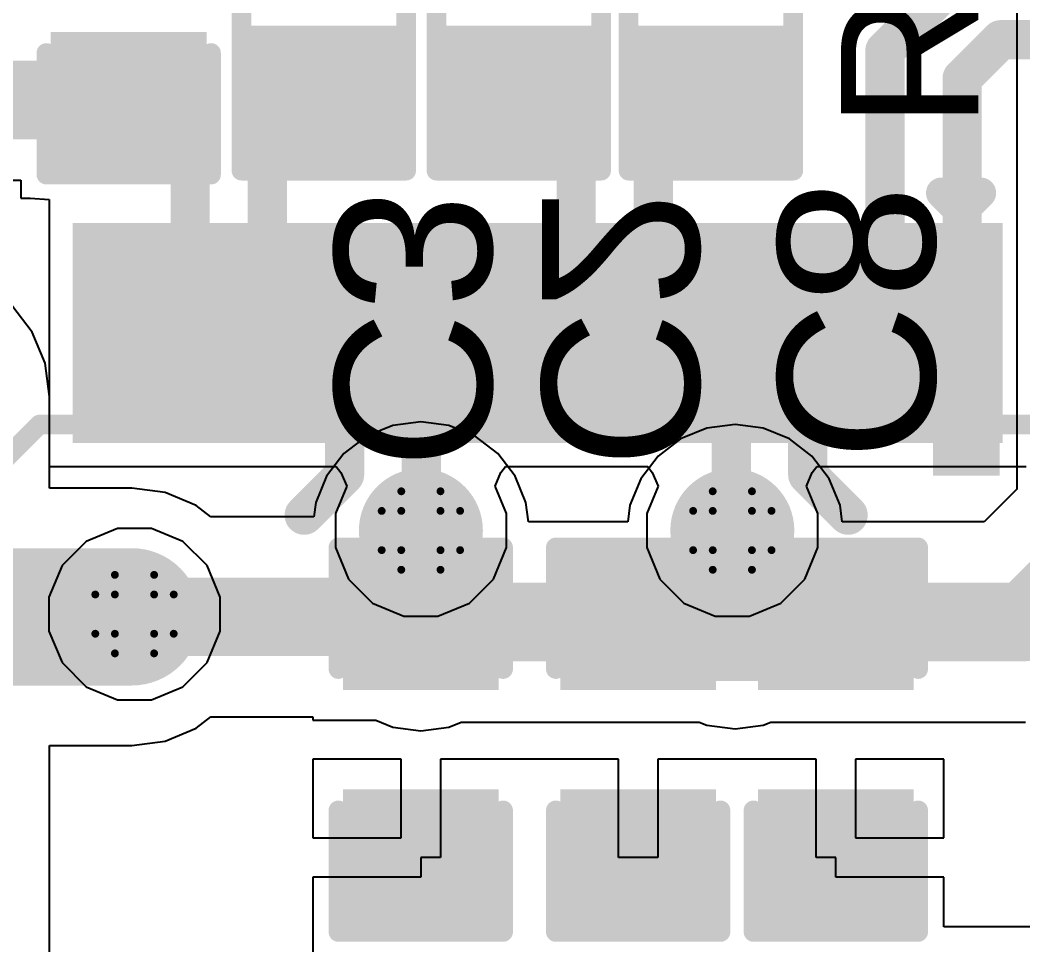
# Model space of a CAD drawing. Header units: inches. Extents: x 0 to 12.8, y -0.1 to 3.5.
# Drawn here: x 0.7308 to 0.9866, y 0.5927 to 0.8284 of the extents above; entities that cross this region are included whole.
import ezdxf

# ---------------------------------------------------------------- set-up
doc = ezdxf.new("R2010")
doc.units = ezdxf.units.IN
doc.header["$MEASUREMENT"] = 0
for name, color, linetype in [('Bottom Layer', 5, 'Continuous'), ('Bottom Overlay', 54, 'Continuous'), ('Bottom Paste', 16, 'Continuous'), ('Bottom Solder', 6, 'Continuous'), ('Drill Drawing', 1, 'Continuous'), ('Top Layer', 1, 'Continuous'), ('Top Overlay', 2, 'Continuous'), ('Top Paste', 8, 'Continuous'), ('Top Solder', 216, 'Continuous'), ('Via Holes', 16, 'Continuous')]:
    doc.layers.add(name, color=color, linetype=linetype)
doc.styles.add('Arial', font='', dxfattribs={"height": 0.2})
doc.styles.get('Arial').set_extended_font_data('Arial')

# ---------------------------------------------------------------- blocks, each defined once
blk = doc.blocks.new('48_LQFP__7_7___5')
at = {"layer": 'Top Layer'}
for points in [[(-0.14330705, 0.1145669), (-0.14330705, 0.1019685), (-0.19133855, 0.1019685), (-0.19133855, 0.1145669)], [(-0.14330705, 0.0948819), (-0.14330705, 0.0822835), (-0.19133855, 0.0822835), (-0.19133855, 0.0948819)], [(-0.14330705, 0.0751968), (-0.14330705, 0.0625984), (-0.19133855, 0.0625984), (-0.19133855, 0.0751968)], [(-0.14330705, 0.0555118), (-0.14330705, 0.0429134), (-0.19133855, 0.0429134), (-0.19133855, 0.0555118)], [(-0.14330705, 0.0358267), (-0.14330705, 0.0232283), (-0.19133855, 0.0232283), (-0.19133855, 0.0358267)], [(-0.14330705, 0.0161417), (-0.14330705, 0.0035433), (-0.19133855, 0.0035433), (-0.19133855, 0.0161417)], [(-0.14330705, -0.0035433), (-0.14330705, -0.0161417), (-0.19133855, -0.0161417), (-0.19133855, -0.0035433)], [(-0.14330705, -0.0232284), (-0.14330705, -0.0358268), (-0.19133855, -0.0358268), (-0.19133855, -0.0232284)], [(-0.14330705, -0.0429134), (-0.14330705, -0.0555118), (-0.19133855, -0.0555118), (-0.19133855, -0.0429134)], [(-0.14330705, -0.0625985), (-0.14330705, -0.0751969), (-0.19133855, -0.0751969), (-0.19133855, -0.0625985)], [(-0.14330705, -0.0822835), (-0.14330705, -0.0948819), (-0.19133855, -0.0948819), (-0.19133855, -0.0822835)], [(-0.14330705, -0.1019685), (-0.14330705, -0.1145669), (-0.19133855, -0.1145669), (-0.19133855, -0.1019685)]]:
    blk.add_hatch(color=1, dxfattribs=at).paths.add_polyline_path(points)
at = {"layer": 'Top Overlay'}
blk.add_hatch(color=2, dxfattribs=at).paths.add_polyline_path([(-0.1400002, 0.100818), (-0.1310002, 0.100818), (-0.1310002, 0.117818), (-0.1400002, 0.117818)])
at = {"layer": 'Top Paste'}
for points in [[(-0.14330705, 0.1145669), (-0.14330705, 0.1019685), (-0.19133855, 0.1019685), (-0.19133855, 0.1145669)], [(-0.14330705, 0.0948819), (-0.14330705, 0.0822835), (-0.19133855, 0.0822835), (-0.19133855, 0.0948819)], [(-0.14330705, 0.0751968), (-0.14330705, 0.0625984), (-0.19133855, 0.0625984), (-0.19133855, 0.0751968)], [(-0.14330705, 0.0555118), (-0.14330705, 0.0429134), (-0.19133855, 0.0429134), (-0.19133855, 0.0555118)], [(-0.14330705, 0.0358267), (-0.14330705, 0.0232283), (-0.19133855, 0.0232283), (-0.19133855, 0.0358267)], [(-0.14330705, 0.0161417), (-0.14330705, 0.0035433), (-0.19133855, 0.0035433), (-0.19133855, 0.0161417)], [(-0.14330705, -0.0035433), (-0.14330705, -0.0161417), (-0.19133855, -0.0161417), (-0.19133855, -0.0035433)], [(-0.14330705, -0.0232284), (-0.14330705, -0.0358268), (-0.19133855, -0.0358268), (-0.19133855, -0.0232284)], [(-0.14330705, -0.0429134), (-0.14330705, -0.0555118), (-0.19133855, -0.0555118), (-0.19133855, -0.0429134)], [(-0.14330705, -0.0625985), (-0.14330705, -0.0751969), (-0.19133855, -0.0751969), (-0.19133855, -0.0625985)], [(-0.14330705, -0.0822835), (-0.14330705, -0.0948819), (-0.19133855, -0.0948819), (-0.19133855, -0.0822835)], [(-0.14330705, -0.1019685), (-0.14330705, -0.1145669), (-0.19133855, -0.1145669), (-0.19133855, -0.1019685)]]:
    blk.add_hatch(color=8, dxfattribs=at).paths.add_polyline_path(points)
at = {"layer": 'Top Solder'}
for points in [[(-0.13930705, 0.1185669), (-0.13930705, 0.0979685), (-0.19533855, 0.0979685), (-0.19533855, 0.1185669)], [(-0.13930705, 0.0988819), (-0.13930705, 0.0782835), (-0.19533855, 0.0782835), (-0.19533855, 0.0988819)], [(-0.13930705, 0.0791968), (-0.13930705, 0.0585984), (-0.19533855, 0.0585984), (-0.19533855, 0.0791968)], [(-0.13930705, 0.0595118), (-0.13930705, 0.0389134), (-0.19533855, 0.0389134), (-0.19533855, 0.0595118)], [(-0.13930705, 0.0398267), (-0.13930705, 0.0192283), (-0.19533855, 0.0192283), (-0.19533855, 0.0398267)], [(-0.13930705, 0.0201417), (-0.13930705, -0.0004567), (-0.19533855, -0.0004567), (-0.19533855, 0.0201417)], [(-0.13930705, 0.0004567), (-0.13930705, -0.0201417), (-0.19533855, -0.0201417), (-0.19533855, 0.0004567)], [(-0.13930705, -0.0192284), (-0.13930705, -0.0398268), (-0.19533855, -0.0398268), (-0.19533855, -0.0192284)], [(-0.13930705, -0.0389134), (-0.13930705, -0.0595118), (-0.19533855, -0.0595118), (-0.19533855, -0.0389134)], [(-0.13930705, -0.0585985), (-0.13930705, -0.0791969), (-0.19533855, -0.0791969), (-0.19533855, -0.0585985)], [(-0.13930705, -0.0782835), (-0.13930705, -0.0988819), (-0.19533855, -0.0988819), (-0.19533855, -0.0782835)], [(-0.13930705, -0.0979685), (-0.13930705, -0.1185669), (-0.19533855, -0.1185669), (-0.19533855, -0.0979685)]]:
    blk.add_hatch(color=216, dxfattribs=at).paths.add_polyline_path(points)
at = {"layer": 'Top Overlay'}
for points, const_width in [([(-0.144, 0.119), (-0.144, 0.127)], 0.005), ([(-0.198, 0.108), (-0.203, 0.113)], 0.007874), ([(-0.203, 0.103), (-0.203, 0.113)], 0.007874), ([(-0.203, 0.103), (-0.198, 0.108)], 0.007874), ([(-0.144, -0.1269999), (-0.144, -0.1189999)], 0.005), ([(-0.13, -0.1409999), (-0.144, -0.1269999)], 0.005)]:
    blk.add_lwpolyline(points, dxfattribs=dict(at, const_width=const_width))
for points, const_width in [([(-0.14525, 0.119, 1), (-0.14275, 0.119, 1)], 0.0025), ([(-0.2049685, 0.113, 1), (-0.2010315, 0.113, 1)], 0.003937), ([(-0.2049685, 0.113, 1), (-0.2010315, 0.113, 1)], 0.003937), ([(-0.1999685, 0.108, 1), (-0.1960315, 0.108, 1)], 0.003937), ([(-0.1999685, 0.108, 1), (-0.1960315, 0.108, 1)], 0.003937), ([(-0.2049685, 0.103, 1), (-0.2010315, 0.103, 1)], 0.003937), ([(-0.2049685, 0.103, 1), (-0.2010315, 0.103, 1)], 0.003937), ([(-0.14525, -0.1189999, 1), (-0.14275, -0.1189999, 1)], 0.0025), ([(-0.14525, -0.1269999, 1), (-0.14275, -0.1269999, 1)], 0.0025), ([(-0.14525, -0.1269999, 1), (-0.14275, -0.1269999, 1)], 0.0025)]:
    blk.add_lwpolyline(points, format="xyb", close=True, dxfattribs=dict(at, const_width=const_width))
blk = doc.blocks.new('R___0603_7')
at = {"layer": 'Top Layer'}
for points in [[(-0.015, 0.0175), (-0.015, -0.0175), (-0.045, -0.0175), (-0.045, 0.0175)], [(0.045, 0.0175), (0.045, -0.0175), (0.015, -0.0175), (0.015, 0.0175)]]:
    blk.add_hatch(color=1, dxfattribs=at).paths.add_polyline_path(points)
at = {"layer": 'Top Paste'}
for points in [[(-0.015, 0.0175), (-0.015, -0.0175), (-0.045, -0.0175), (-0.045, 0.0175)], [(0.045, 0.0175), (0.045, -0.0175), (0.015, -0.0175), (0.015, 0.0175)]]:
    blk.add_hatch(color=8, dxfattribs=at).paths.add_polyline_path(points)
at = {"layer": 'Top Solder'}
for points in [[(-0.011, 0.0215), (-0.011, -0.0215), (-0.049, -0.0215), (-0.049, 0.0215)], [(0.049, 0.0215), (0.049, -0.0215), (0.011, -0.0215), (0.011, 0.0215)]]:
    blk.add_hatch(color=216, dxfattribs=at).paths.add_polyline_path(points)
at = {"layer": 'Top Overlay', "const_width": 0.005}
for points in [[(0.048, 0.021), (-0.048, 0.021)], [(-0.048, -0.021), (-0.048, 0.021)], [(0.048, -0.021), (0.048, 0.021)], [(0.048, -0.021), (-0.048, -0.021)]]:
    blk.add_lwpolyline(points, dxfattribs=at)
at = {"layer": 'Top Overlay', "const_width": 0.0025}
for points in [[(-0.04925, 0.021, 1), (-0.04675, 0.021, 1)], [(-0.04925, 0.021, 1), (-0.04675, 0.021, 1)], [(0.04675, 0.021, 1), (0.04925, 0.021, 1)], [(0.04675, 0.021, 1), (0.04925, 0.021, 1)], [(-0.04925, -0.021, 1), (-0.04675, -0.021, 1)], [(-0.04925, -0.021, 1), (-0.04675, -0.021, 1)], [(0.04675, -0.021, 1), (0.04925, -0.021, 1)], [(0.04675, -0.021, 1), (0.04925, -0.021, 1)]]:
    blk.add_lwpolyline(points, format="xyb", close=True, dxfattribs=at)
blk = doc.blocks.new('R___0603_22')
at = {"layer": 'Top Layer'}
for points in [[(-0.015, 0.0175), (-0.015, -0.0175), (-0.045, -0.0175), (-0.045, 0.0175)], [(0.045, 0.0175), (0.045, -0.0175), (0.015, -0.0175), (0.015, 0.0175)]]:
    blk.add_hatch(color=1, dxfattribs=at).paths.add_polyline_path(points)
at = {"layer": 'Top Paste'}
for points in [[(-0.015, 0.0175), (-0.015, -0.0175), (-0.045, -0.0175), (-0.045, 0.0175)], [(0.045, 0.0175), (0.045, -0.0175), (0.015, -0.0175), (0.015, 0.0175)]]:
    blk.add_hatch(color=8, dxfattribs=at).paths.add_polyline_path(points)
at = {"layer": 'Top Solder'}
for points in [[(-0.011, 0.0215), (-0.011, -0.0215), (-0.049, -0.0215), (-0.049, 0.0215)], [(0.049, 0.0215), (0.049, -0.0215), (0.011, -0.0215), (0.011, 0.0215)]]:
    blk.add_hatch(color=216, dxfattribs=at).paths.add_polyline_path(points)
at = {"layer": 'Top Overlay', "const_width": 0.005}
for points in [[(0.048, 0.021), (-0.048, 0.021)], [(-0.048, -0.021), (-0.048, 0.021)], [(0.048, -0.021), (0.048, 0.021)], [(0.048, -0.021), (-0.048, -0.021)]]:
    blk.add_lwpolyline(points, dxfattribs=at)
at = {"layer": 'Top Overlay', "const_width": 0.0025}
for points in [[(-0.04925, 0.021, 1), (-0.04675, 0.021, 1)], [(-0.04925, 0.021, 1), (-0.04675, 0.021, 1)], [(0.04675, 0.021, 1), (0.04925, 0.021, 1)], [(0.04675, 0.021, 1), (0.04925, 0.021, 1)], [(-0.04925, -0.021, 1), (-0.04675, -0.021, 1)], [(-0.04925, -0.021, 1), (-0.04675, -0.021, 1)], [(0.04675, -0.021, 1), (0.04925, -0.021, 1)], [(0.04675, -0.021, 1), (0.04925, -0.021, 1)]]:
    blk.add_lwpolyline(points, format="xyb", close=True, dxfattribs=at)
blk = doc.blocks.new('R___0603_24')
at = {"layer": 'Top Layer'}
for points in [[(-0.015, 0.0175), (-0.015, -0.0175), (-0.045, -0.0175), (-0.045, 0.0175)], [(0.045, 0.0175), (0.045, -0.0175), (0.015, -0.0175), (0.015, 0.0175)]]:
    blk.add_hatch(color=1, dxfattribs=at).paths.add_polyline_path(points)
at = {"layer": 'Top Paste'}
for points in [[(-0.015, 0.0175), (-0.015, -0.0175), (-0.045, -0.0175), (-0.045, 0.0175)], [(0.045, 0.0175), (0.045, -0.0175), (0.015, -0.0175), (0.015, 0.0175)]]:
    blk.add_hatch(color=8, dxfattribs=at).paths.add_polyline_path(points)
at = {"layer": 'Top Solder'}
for points in [[(-0.011, 0.0215), (-0.011, -0.0215), (-0.049, -0.0215), (-0.049, 0.0215)], [(0.049, 0.0215), (0.049, -0.0215), (0.011, -0.0215), (0.011, 0.0215)]]:
    blk.add_hatch(color=216, dxfattribs=at).paths.add_polyline_path(points)
at = {"layer": 'Top Overlay', "const_width": 0.005}
for points in [[(-0.048, -0.021), (-0.048, 0.021)], [(0.048, 0.021), (-0.048, 0.021)], [(0.048, -0.021), (0.048, 0.021)], [(0.048, -0.021), (-0.048, -0.021)]]:
    blk.add_lwpolyline(points, dxfattribs=at)
at = {"layer": 'Top Overlay', "const_width": 0.0025}
for points in [[(-0.04925, 0.021, 1), (-0.04675, 0.021, 1)], [(-0.04925, 0.021, 1), (-0.04675, 0.021, 1)], [(0.04675, 0.021, 1), (0.04925, 0.021, 1)], [(0.04675, 0.021, 1), (0.04925, 0.021, 1)], [(-0.04925, -0.021, 1), (-0.04675, -0.021, 1)], [(-0.04925, -0.021, 1), (-0.04675, -0.021, 1)], [(0.04675, -0.021, 1), (0.04925, -0.021, 1)], [(0.04675, -0.021, 1), (0.04925, -0.021, 1)]]:
    blk.add_lwpolyline(points, format="xyb", close=True, dxfattribs=at)
blk = doc.blocks.new('C___0603_B_52')
at = {"layer": 'Bottom Layer'}
for points in [[(-0.045, -0.0175), (-0.045, 0.0175), (-0.015, 0.0175), (-0.015, -0.0175)], [(0.015, -0.0175), (0.015, 0.0175), (0.045, 0.0175), (0.045, -0.0175)]]:
    blk.add_hatch(color=5, dxfattribs=at).paths.add_polyline_path(points)
at = {"layer": 'Bottom Paste'}
for points in [[(-0.045, -0.0175), (-0.045, 0.0175), (-0.015, 0.0175), (-0.015, -0.0175)], [(0.015, -0.0175), (0.015, 0.0175), (0.045, 0.0175), (0.045, -0.0175)]]:
    blk.add_hatch(color=16, dxfattribs=at).paths.add_polyline_path(points)
at = {"layer": 'Bottom Solder'}
for points in [[(-0.0473622, -0.0198622), (-0.0473622, 0.0198622), (-0.0126378, 0.0198622), (-0.0126378, -0.0198622)], [(0.0126378, -0.0198622), (0.0126378, 0.0198622), (0.0473622, 0.0198622), (0.0473622, -0.0198622)]]:
    blk.add_hatch(color=6, dxfattribs=at).paths.add_polyline_path(points)
at = {"layer": 'Bottom Overlay', "const_width": 0.005}
for points in [[(-0.049, 0.021), (-0.018, 0.021)], [(-0.049, 0.021), (-0.049, -0.021)], [(0.018, 0.021), (0.049, 0.021)], [(0.049, 0.021), (0.049, -0.021)], [(-0.049, -0.021), (-0.018, -0.021)], [(0.018, -0.021), (0.049, -0.021)]]:
    blk.add_lwpolyline(points, dxfattribs=at)
at = {"layer": 'Bottom Overlay', "const_width": 0.0025}
for points in [[(-0.05025, 0.021, 1), (-0.04775, 0.021, 1)], [(-0.05025, 0.021, 1), (-0.04775, 0.021, 1)], [(-0.01925, 0.021, 1), (-0.01675, 0.021, 1)], [(0.01675, 0.021, 1), (0.01925, 0.021, 1)], [(0.04775, 0.021, 1), (0.05025, 0.021, 1)], [(0.04775, 0.021, 1), (0.05025, 0.021, 1)], [(-0.05025, -0.021, 1), (-0.04775, -0.021, 1)], [(-0.05025, -0.021, 1), (-0.04775, -0.021, 1)], [(-0.01925, -0.021, 1), (-0.01675, -0.021, 1)], [(0.01675, -0.021, 1), (0.01925, -0.021, 1)], [(0.04775, -0.021, 1), (0.05025, -0.021, 1)], [(0.04775, -0.021, 1), (0.05025, -0.021, 1)]]:
    blk.add_lwpolyline(points, format="xyb", close=True, dxfattribs=at)
blk = doc.blocks.new('C___0603_56')
at = {"layer": 'Top Layer'}
for points in [[(-0.015, 0.0175), (-0.015, -0.0175), (-0.045, -0.0175), (-0.045, 0.0175)], [(0.045, 0.0175), (0.045, -0.0175), (0.015, -0.0175), (0.015, 0.0175)]]:
    blk.add_hatch(color=1, dxfattribs=at).paths.add_polyline_path(points)
at = {"layer": 'Top Paste'}
for points in [[(-0.015, 0.0175), (-0.015, -0.0175), (-0.045, -0.0175), (-0.045, 0.0175)], [(0.045, 0.0175), (0.045, -0.0175), (0.015, -0.0175), (0.015, 0.0175)]]:
    blk.add_hatch(color=8, dxfattribs=at).paths.add_polyline_path(points)
at = {"layer": 'Top Solder'}
for points in [[(-0.0126378, 0.0198622), (-0.0126378, -0.0198622), (-0.0473622, -0.0198622), (-0.0473622, 0.0198622)], [(0.0473622, 0.0198622), (0.0473622, -0.0198622), (0.0126378, -0.0198622), (0.0126378, 0.0198622)]]:
    blk.add_hatch(color=216, dxfattribs=at).paths.add_polyline_path(points)
at = {"layer": 'Top Overlay', "const_width": 0.005}
for points in [[(-0.049, -0.021), (-0.049, 0.021)], [(-0.018, 0.021), (-0.049, 0.021)], [(0.049, 0.021), (0.018, 0.021)], [(0.049, -0.021), (0.049, 0.021)], [(-0.018, -0.021), (-0.049, -0.021)], [(0.049, -0.021), (0.018, -0.021)]]:
    blk.add_lwpolyline(points, dxfattribs=at)
at = {"layer": 'Top Overlay', "const_width": 0.0025}
for points in [[(-0.05025, 0.021, 1), (-0.04775, 0.021, 1)], [(-0.05025, 0.021, 1), (-0.04775, 0.021, 1)], [(-0.01925, 0.021, 1), (-0.01675, 0.021, 1)], [(0.01675, 0.021, 1), (0.01925, 0.021, 1)], [(0.04775, 0.021, 1), (0.05025, 0.021, 1)], [(0.04775, 0.021, 1), (0.05025, 0.021, 1)], [(-0.05025, -0.021, 1), (-0.04775, -0.021, 1)], [(-0.05025, -0.021, 1), (-0.04775, -0.021, 1)], [(-0.01925, -0.021, 1), (-0.01675, -0.021, 1)], [(0.01675, -0.021, 1), (0.01925, -0.021, 1)], [(0.04775, -0.021, 1), (0.05025, -0.021, 1)], [(0.04775, -0.021, 1), (0.05025, -0.021, 1)]]:
    blk.add_lwpolyline(points, format="xyb", close=True, dxfattribs=at)
blk = doc.blocks.new('C___0603_B_57')
at = {"layer": 'Bottom Layer'}
for points in [[(-0.045, -0.0175), (-0.045, 0.0175), (-0.015, 0.0175), (-0.015, -0.0175)], [(0.015, -0.0175), (0.015, 0.0175), (0.045, 0.0175), (0.045, -0.0175)]]:
    blk.add_hatch(color=5, dxfattribs=at).paths.add_polyline_path(points)
at = {"layer": 'Bottom Paste'}
for points in [[(-0.045, -0.0175), (-0.045, 0.0175), (-0.015, 0.0175), (-0.015, -0.0175)], [(0.015, -0.0175), (0.015, 0.0175), (0.045, 0.0175), (0.045, -0.0175)]]:
    blk.add_hatch(color=16, dxfattribs=at).paths.add_polyline_path(points)
at = {"layer": 'Bottom Solder'}
for points in [[(-0.0473622, -0.0198622), (-0.0473622, 0.0198622), (-0.0126378, 0.0198622), (-0.0126378, -0.0198622)], [(0.0126378, -0.0198622), (0.0126378, 0.0198622), (0.0473622, 0.0198622), (0.0473622, -0.0198622)]]:
    blk.add_hatch(color=6, dxfattribs=at).paths.add_polyline_path(points)
at = {"layer": 'Bottom Overlay', "const_width": 0.005}
for points in [[(-0.049, 0.021), (-0.018, 0.021)], [(-0.049, 0.021), (-0.049, -0.021)], [(0.018, 0.021), (0.049, 0.021)], [(0.049, 0.021), (0.049, -0.021)], [(-0.049, -0.021), (-0.018, -0.021)], [(0.018, -0.021), (0.049, -0.021)]]:
    blk.add_lwpolyline(points, dxfattribs=at)
at = {"layer": 'Bottom Overlay', "const_width": 0.0025}
for points in [[(-0.05025, 0.021, 1), (-0.04775, 0.021, 1)], [(-0.05025, 0.021, 1), (-0.04775, 0.021, 1)], [(-0.01925, 0.021, 1), (-0.01675, 0.021, 1)], [(0.01675, 0.021, 1), (0.01925, 0.021, 1)], [(0.04775, 0.021, 1), (0.05025, 0.021, 1)], [(0.04775, 0.021, 1), (0.05025, 0.021, 1)], [(-0.05025, -0.021, 1), (-0.04775, -0.021, 1)], [(-0.05025, -0.021, 1), (-0.04775, -0.021, 1)], [(-0.01925, -0.021, 1), (-0.01675, -0.021, 1)], [(0.01675, -0.021, 1), (0.01925, -0.021, 1)], [(0.04775, -0.021, 1), (0.05025, -0.021, 1)], [(0.04775, -0.021, 1), (0.05025, -0.021, 1)]]:
    blk.add_lwpolyline(points, format="xyb", close=True, dxfattribs=at)
blk = doc.blocks.new('C___0603_B_58')
at = {"layer": 'Bottom Layer'}
for points in [[(-0.045, -0.0175), (-0.045, 0.0175), (-0.015, 0.0175), (-0.015, -0.0175)], [(0.015, -0.0175), (0.015, 0.0175), (0.045, 0.0175), (0.045, -0.0175)]]:
    blk.add_hatch(color=5, dxfattribs=at).paths.add_polyline_path(points)
at = {"layer": 'Bottom Paste'}
for points in [[(-0.045, -0.0175), (-0.045, 0.0175), (-0.015, 0.0175), (-0.015, -0.0175)], [(0.015, -0.0175), (0.015, 0.0175), (0.045, 0.0175), (0.045, -0.0175)]]:
    blk.add_hatch(color=16, dxfattribs=at).paths.add_polyline_path(points)
at = {"layer": 'Bottom Solder'}
for points in [[(-0.0473622, -0.0198622), (-0.0473622, 0.0198622), (-0.0126378, 0.0198622), (-0.0126378, -0.0198622)], [(0.0126378, -0.0198622), (0.0126378, 0.0198622), (0.0473622, 0.0198622), (0.0473622, -0.0198622)]]:
    blk.add_hatch(color=6, dxfattribs=at).paths.add_polyline_path(points)
at = {"layer": 'Bottom Overlay', "const_width": 0.005}
for points in [[(-0.049, 0.021), (-0.018, 0.021)], [(-0.049, 0.021), (-0.049, -0.021)], [(0.018, 0.021), (0.049, 0.021)], [(0.049, 0.021), (0.049, -0.021)], [(-0.049, -0.021), (-0.018, -0.021)], [(0.018, -0.021), (0.049, -0.021)]]:
    blk.add_lwpolyline(points, dxfattribs=at)
at = {"layer": 'Bottom Overlay', "const_width": 0.0025}
for points in [[(-0.05025, 0.021, 1), (-0.04775, 0.021, 1)], [(-0.05025, 0.021, 1), (-0.04775, 0.021, 1)], [(-0.01925, 0.021, 1), (-0.01675, 0.021, 1)], [(0.01675, 0.021, 1), (0.01925, 0.021, 1)], [(0.04775, 0.021, 1), (0.05025, 0.021, 1)], [(0.04775, 0.021, 1), (0.05025, 0.021, 1)], [(-0.05025, -0.021, 1), (-0.04775, -0.021, 1)], [(-0.05025, -0.021, 1), (-0.04775, -0.021, 1)], [(-0.01925, -0.021, 1), (-0.01675, -0.021, 1)], [(0.01675, -0.021, 1), (0.01925, -0.021, 1)], [(0.04775, -0.021, 1), (0.05025, -0.021, 1)], [(0.04775, -0.021, 1), (0.05025, -0.021, 1)]]:
    blk.add_lwpolyline(points, format="xyb", close=True, dxfattribs=at)

msp = doc.modelspace()

# ---------------------------------------------------------------- hatches: boundary and pattern name
at = {"layer": 'Bottom Layer'}
h = msp.add_hatch(color=5, dxfattribs=at)
edge = h.paths.add_edge_path()
edge.add_arc((0.8330335, 0.6983035), 0.011811, 0, 360)
h = msp.add_hatch(color=5, dxfattribs=at)
edge = h.paths.add_edge_path()
edge.add_arc((0.9124543, 0.6983035), 0.011811, 0, 360)
h = msp.add_hatch(color=5, dxfattribs=at)
edge = h.paths.add_edge_path()
edge.add_arc((0.76, 0.677), 0.011811, 0, 360)
msp.add_hatch(color=5, dxfattribs=at).paths.add_polyline_path([(0.8709423, 0.66), (0.9563495, 0.66), (0.9563495, 0.69), (0.8709423, 0.69)])
at = {"layer": 'Bottom Solder'}
h = msp.add_hatch(color=6, dxfattribs=at)
edge = h.paths.add_edge_path()
edge.add_arc((0.8330335, 0.6983035), 0.015811, 0, 360)
h = msp.add_hatch(color=6, dxfattribs=at)
edge = h.paths.add_edge_path()
edge.add_arc((0.9124543, 0.6983035), 0.015811, 0, 360)
h = msp.add_hatch(color=6, dxfattribs=at)
edge = h.paths.add_edge_path()
edge.add_arc((0.76, 0.677), 0.015811, 0, 360)
at = {"layer": 'Top Layer'}
h = msp.add_hatch(color=1, dxfattribs=at)
edge = h.paths.add_edge_path()
edge.add_arc((0.8330335, 0.6983035), 0.011811, 0, 360)
h = msp.add_hatch(color=1, dxfattribs=at)
edge = h.paths.add_edge_path()
edge.add_arc((0.9124543, 0.6983035), 0.011811, 0, 360)
h = msp.add_hatch(color=1, dxfattribs=at)
edge = h.paths.add_edge_path()
edge.add_arc((0.76, 0.677), 0.011811, 0, 360)
at = {"layer": 'Top Solder'}
h = msp.add_hatch(color=216, dxfattribs=at)
edge = h.paths.add_edge_path()
edge.add_arc((0.8330335, 0.6983035), 0.015811, 0, 360)
h = msp.add_hatch(color=216, dxfattribs=at)
edge = h.paths.add_edge_path()
edge.add_arc((0.9124543, 0.6983035), 0.015811, 0, 360)
h = msp.add_hatch(color=216, dxfattribs=at)
edge = h.paths.add_edge_path()
edge.add_arc((0.76, 0.677), 0.015811, 0, 360)
at = {"layer": 'Via Holes'}
h = msp.add_hatch(color=7, dxfattribs=at)
edge = h.paths.add_edge_path()
edge.add_arc((0.8330335, 0.6983035), 0.0059055, 0, 360)
h = msp.add_hatch(color=7, dxfattribs=at)
edge = h.paths.add_edge_path()
edge.add_arc((0.9124543, 0.6983035), 0.0059055, 0, 360)
h = msp.add_hatch(color=7, dxfattribs=at)
edge = h.paths.add_edge_path()
edge.add_arc((0.76, 0.677), 0.0059055, 0, 360)

# ---------------------------------------------------------------- linework, layer by layer
at = {"layer": 'Bottom Layer'}
for p, q in [((0.9850317, 0.8375541), (0.9850317, 0.8097061)), ((0.9850317, 0.8097061), (0.9850317, 0.7088617)), ((0.7339057, 0.7488732), (0.7286963, 0.7556622)), ((0.7371805, 0.7409672), (0.7339057, 0.7488732)), ((0.7382974, 0.732483), (0.7371805, 0.7409672)), ((0.7382974, 0.7090874), (0.7382974, 0.732483)), ((0.8258378, 0.7250789), (0.8191481, 0.7223079)), ((0.8330167, 0.726024), (0.8258378, 0.7250789)), ((0.8401956, 0.7250789), (0.8330167, 0.726024)), ((0.8468853, 0.7223079), (0.8401956, 0.7250789)), ((0.9059684, 0.7244027), (0.8992786, 0.7216317)), ((0.9131473, 0.7253478), (0.9059684, 0.7244027)), ((0.9203262, 0.7244027), (0.9131473, 0.7253478)), ((0.927016, 0.7216317), (0.9203262, 0.7244027)), ((0.8191481, 0.7223079), (0.8134035, 0.7178999)), ((0.8526299, 0.7178999), (0.8468853, 0.7223079)), ((0.8992786, 0.7216317), (0.8935341, 0.7172237)), ((0.9327605, 0.7172237), (0.927016, 0.7216317)), ((0.8134035, 0.7178999), (0.8089955, 0.7121553)), ((0.8570379, 0.7121553), (0.8526299, 0.7178999)), ((0.8935341, 0.7172237), (0.8891261, 0.7114792)), ((0.9371685, 0.7114792), (0.9327605, 0.7172237)), ((0.8089955, 0.7121553), (0.8062245, 0.7054656)), ((0.8598089, 0.7054656), (0.8570379, 0.7121553)), ((0.8891261, 0.7114792), (0.8863551, 0.7047894)), ((0.9399395, 0.7047894), (0.9371685, 0.7114792)), ((0.759307, 0.7090874), (0.7382974, 0.7090874)), ((0.7677912, 0.7079704), (0.759307, 0.7090874)), ((0.9850317, 0.7088617), (0.9766598, 0.7004898)), ((0.7756972, 0.7046957), (0.7677912, 0.7079704)), ((0.779475, 0.7017968), (0.7756972, 0.7046957)), ((0.8062245, 0.7054656), (0.8057415, 0.7017968)), ((0.860464, 0.7004898), (0.8598089, 0.7054656)), ((0.8863551, 0.7047894), (0.8857891, 0.7004898)), ((0.9405055, 0.7004898), (0.9399395, 0.7047894)), ((0.8057415, 0.7017968), (0.779475, 0.7017968)), ((0.8857891, 0.7004898), (0.860464, 0.7004898)), ((0.9766598, 0.7004898), (0.9405055, 0.7004898)), ((0.7756972, 0.6479183), (0.779475, 0.6508172)), ((0.779475, 0.6508172), (0.8055, 0.6508172)), ((0.8055, 0.6508172), (0.8055, 0.65)), ((0.8055, 0.65), (0.8215514, 0.65)), ((0.8215514, 0.65), (0.8258378, 0.6482245)), ((0.7677912, 0.6446436), (0.7756972, 0.6479183)), ((0.8258378, 0.6482245), (0.8330167, 0.6472794)), ((0.8330167, 0.6472794), (0.8401956, 0.6482245)), ((0.8401956, 0.6482245), (0.8432995, 0.6495102)), ((0.8432995, 0.6495102), (0.9040279, 0.6495102)), ((0.9040279, 0.6495102), (0.9059684, 0.6487064)), ((0.9059684, 0.6487064), (0.9131473, 0.6477613)), ((0.9131473, 0.6477613), (0.9203262, 0.6487064)), ((0.9203262, 0.6487064), (0.9222667, 0.6495102)), ((0.9222667, 0.6495102), (0.987218, 0.6495102)), ((0.759307, 0.6435266), (0.7677912, 0.6446436)), ((0.7382974, 0.5647779), (0.7382974, 0.6435266)), ((0.7382974, 0.6435266), (0.759307, 0.6435266)), ((0.8279998, 0.64), (0.8055, 0.64)), ((0.8055, 0.64), (0.8055, 0.6199998)), ((0.8279998, 0.6199998), (0.8279998, 0.64)), ((0.8604998, 0.64), (0.8379998, 0.64)), ((0.8379998, 0.64), (0.8379998, 0.6149998)), ((0.8609425, 0.6400002), (0.8604998, 0.6400002)), ((0.8604998, 0.6400002), (0.8604998, 0.64)), ((0.8609425, 0.64), (0.8609425, 0.6400002)), ((0.8834423, 0.64), (0.8609425, 0.64)), ((0.8834423, 0.6149998), (0.8834423, 0.64)), ((0.9338495, 0.64), (0.8934423, 0.64)), ((0.8934423, 0.64), (0.8934423, 0.6149998)), ((0.9338495, 0.6149998), (0.9338495, 0.64)), ((0.9663495, 0.64), (0.9438495, 0.64)), ((0.9438495, 0.64), (0.9438495, 0.6199998)), ((0.9663495, 0.6199998), (0.9663495, 0.64)), ((0.8055, 0.6199998), (0.8279998, 0.6199998)), ((0.9438495, 0.6199998), (0.9663495, 0.6199998)), ((0.8379998, 0.6149998), (0.8329998, 0.6149998)), ((0.8329998, 0.6149998), (0.8329998, 0.6099998)), ((0.8934423, 0.6149998), (0.8834423, 0.6149998)), ((0.9388495, 0.6149998), (0.9338495, 0.6149998)), ((0.9388495, 0.6099998), (0.9388495, 0.6149998)), ((0.8329998, 0.6099998), (0.8055, 0.6099998)), ((0.8055, 0.6099998), (0.8055, 0.59)), ((0.9663495, 0.6099998), (0.9388495, 0.6099998)), ((0.9663495, 0.597302), (0.9663495, 0.6099998)), ((1.131088, 0.597302), (0.9663495, 0.597302))]:
    msp.add_line(p, q, dxfattribs=at)
for points, const_width in [([(0.8330167, 0.6750167), (0.8330167, 0.6982867)], 0.025), ([(0.9131473, 0.6754986), (0.9131473, 0.6976105)], 0.025), ([(0.8330167, 0.6982867), (0.8330335, 0.6983035)], 0.02), ([(0.9124543, 0.6983035), (0.9131473, 0.6976105)], 0.02), ([(0.987218, 0.675), (1.0105215, 0.6983035)], 0.02), ([(0.705517, 0.676307), (0.759307, 0.676307)], 0.035), ([(0.759307, 0.676307), (0.76, 0.677)], 0.02), ([(0.76, 0.677), (0.760693, 0.676307)], 0.02), ([(0.760693, 0.676307), (0.831693, 0.676307)], 0.02), ([(0.831693, 0.676307), (0.833, 0.675)], 0.02), ([(0.9131473, 0.6754986), (0.9136459, 0.675)], 0.02), ([(0.833, 0.675), (0.8330167, 0.6750167)], 0.02), ([(0.833, 0.675), (0.8884423, 0.675)], 0.02), ([(0.8884423, 0.675), (0.9136459, 0.675)], 0.02), ([(0.9136459, 0.675), (0.9388495, 0.675)], 0.02), ([(0.9388495, 0.675), (0.987218, 0.675)], 0.02)]:
    msp.add_lwpolyline(points, dxfattribs=dict(at, const_width=const_width))
for points, const_width in [([(0.8267667, 0.6982867, 1), (0.8392667, 0.6982867, 1)], 0.0125), ([(0.9068973, 0.6976105, 1), (0.9193973, 0.6976105, 1)], 0.0125), ([(0.8280167, 0.6982867, 1), (0.8380167, 0.6982867, 1)], 0.01), ([(0.8280335, 0.6983035, 1), (0.8380335, 0.6983035, 1)], 0.01), ([(0.9074543, 0.6983035, 1), (0.9174543, 0.6983035, 1)], 0.01), ([(0.9081473, 0.6976105, 1), (0.9181473, 0.6976105, 1)], 0.01), ([(0.750557, 0.676307, 1), (0.768057, 0.676307, 1)], 0.0175), ([(0.9068973, 0.6754986, 1), (0.9193973, 0.6754986, 1)], 0.0125), ([(0.754307, 0.676307, 1), (0.764307, 0.676307, 1)], 0.01), ([(0.755, 0.677, 1), (0.765, 0.677, 1)], 0.01), ([(0.755, 0.677, 1), (0.765, 0.677, 1)], 0.01), ([(0.755693, 0.676307, 1), (0.765693, 0.676307, 1)], 0.01), ([(0.755693, 0.676307, 1), (0.765693, 0.676307, 1)], 0.01), ([(0.8267667, 0.6750167, 1), (0.8392667, 0.6750167, 1)], 0.0125), ([(0.826693, 0.676307, 1), (0.836693, 0.676307, 1)], 0.01), ([(0.826693, 0.676307, 1), (0.836693, 0.676307, 1)], 0.01), ([(0.9081473, 0.6754986, 1), (0.9181473, 0.6754986, 1)], 0.01), ([(0.828, 0.675, 1), (0.838, 0.675, 1)], 0.01), ([(0.828, 0.675, 1), (0.838, 0.675, 1)], 0.01), ([(0.828, 0.675, 1), (0.838, 0.675, 1)], 0.01), ([(0.8280167, 0.6750167, 1), (0.8380167, 0.6750167, 1)], 0.01), ([(0.8834423, 0.675, 1), (0.8934423, 0.675, 1)], 0.01), ([(0.8834423, 0.675, 1), (0.8934423, 0.675, 1)], 0.01), ([(0.9086459, 0.675, 1), (0.9186459, 0.675, 1)], 0.01), ([(0.9086459, 0.675, 1), (0.9186459, 0.675, 1)], 0.01), ([(0.9086459, 0.675, 1), (0.9186459, 0.675, 1)], 0.01), ([(0.9338495, 0.675, 1), (0.9438495, 0.675, 1)], 0.01), ([(0.9338495, 0.675, 1), (0.9438495, 0.675, 1)], 0.01), ([(0.982218, 0.675, 1), (0.992218, 0.675, 1)], 0.01), ([(0.982218, 0.675, 1), (0.992218, 0.675, 1)], 0.01)]:
    msp.add_lwpolyline(points, format="xyb", close=True, dxfattribs=dict(at, const_width=const_width))
at = {"layer": 'Drill Drawing', "const_width": 0.002}
for points in [[(0.8280335, 0.7033035), (0.8280335, 0.7083035)], [(0.8280335, 0.7083035), (0.8380335, 0.7083035)], [(0.8380335, 0.7033035), (0.8380335, 0.7083035)], [(0.9074543, 0.7033035), (0.9074543, 0.7083035)], [(0.9074543, 0.7083035), (0.9174543, 0.7083035)], [(0.9174543, 0.7033035), (0.9174543, 0.7083035)], [(0.8230335, 0.6933035), (0.8230335, 0.7033035)], [(0.8230335, 0.7033035), (0.8280335, 0.7033035)], [(0.8380335, 0.7033035), (0.8430335, 0.7033035)], [(0.8430335, 0.6933035), (0.8430335, 0.7033035)], [(0.9024543, 0.6933035), (0.9024543, 0.7033035)], [(0.9024543, 0.7033035), (0.9074543, 0.7033035)], [(0.9174543, 0.7033035), (0.9224543, 0.7033035)], [(0.9224543, 0.6933035), (0.9224543, 0.7033035)], [(0.8230335, 0.6933035), (0.8280335, 0.6933035)], [(0.8280335, 0.6883035), (0.8280335, 0.6933035)], [(0.8380335, 0.6933035), (0.8430335, 0.6933035)], [(0.8380335, 0.6883035), (0.8380335, 0.6933035)], [(0.9024543, 0.6933035), (0.9074543, 0.6933035)], [(0.9074543, 0.6883035), (0.9074543, 0.6933035)], [(0.9174543, 0.6933035), (0.9224543, 0.6933035)], [(0.9174543, 0.6883035), (0.9174543, 0.6933035)], [(0.755, 0.682), (0.755, 0.687)], [(0.755, 0.687), (0.765, 0.687)], [(0.765, 0.682), (0.765, 0.687)], [(0.8280335, 0.6883035), (0.8380335, 0.6883035)], [(0.9074543, 0.6883035), (0.9174543, 0.6883035)], [(0.75, 0.672), (0.75, 0.682)], [(0.75, 0.682), (0.755, 0.682)], [(0.765, 0.682), (0.77, 0.682)], [(0.77, 0.672), (0.77, 0.682)], [(0.75, 0.672), (0.755, 0.672)], [(0.755, 0.667), (0.755, 0.672)], [(0.765, 0.672), (0.77, 0.672)], [(0.765, 0.667), (0.765, 0.672)], [(0.755, 0.667), (0.765, 0.667)]]:
    msp.add_lwpolyline(points, dxfattribs=at)
at = {"layer": 'Drill Drawing', "const_width": 0.001}
for points in [[(0.8275335, 0.7083035, 1), (0.8285335, 0.7083035, 1)], [(0.8275335, 0.7083035, 1), (0.8285335, 0.7083035, 1)], [(0.8375335, 0.7083035, 1), (0.8385335, 0.7083035, 1)], [(0.8375335, 0.7083035, 1), (0.8385335, 0.7083035, 1)], [(0.9069543, 0.7083035, 1), (0.9079543, 0.7083035, 1)], [(0.9069543, 0.7083035, 1), (0.9079543, 0.7083035, 1)], [(0.9169543, 0.7083035, 1), (0.9179543, 0.7083035, 1)], [(0.9169543, 0.7083035, 1), (0.9179543, 0.7083035, 1)], [(0.8225335, 0.7033035, 1), (0.8235335, 0.7033035, 1)], [(0.8225335, 0.7033035, 1), (0.8235335, 0.7033035, 1)], [(0.8275335, 0.7033035, 1), (0.8285335, 0.7033035, 1)], [(0.8275335, 0.7033035, 1), (0.8285335, 0.7033035, 1)], [(0.8375335, 0.7033035, 1), (0.8385335, 0.7033035, 1)], [(0.8375335, 0.7033035, 1), (0.8385335, 0.7033035, 1)], [(0.8425335, 0.7033035, 1), (0.8435335, 0.7033035, 1)], [(0.8425335, 0.7033035, 1), (0.8435335, 0.7033035, 1)], [(0.9019543, 0.7033035, 1), (0.9029543, 0.7033035, 1)], [(0.9019543, 0.7033035, 1), (0.9029543, 0.7033035, 1)], [(0.9069543, 0.7033035, 1), (0.9079543, 0.7033035, 1)], [(0.9069543, 0.7033035, 1), (0.9079543, 0.7033035, 1)], [(0.9169543, 0.7033035, 1), (0.9179543, 0.7033035, 1)], [(0.9169543, 0.7033035, 1), (0.9179543, 0.7033035, 1)], [(0.9219543, 0.7033035, 1), (0.9229543, 0.7033035, 1)], [(0.9219543, 0.7033035, 1), (0.9229543, 0.7033035, 1)], [(0.8225335, 0.6933035, 1), (0.8235335, 0.6933035, 1)], [(0.8225335, 0.6933035, 1), (0.8235335, 0.6933035, 1)], [(0.8275335, 0.6933035, 1), (0.8285335, 0.6933035, 1)], [(0.8275335, 0.6933035, 1), (0.8285335, 0.6933035, 1)], [(0.8375335, 0.6933035, 1), (0.8385335, 0.6933035, 1)], [(0.8375335, 0.6933035, 1), (0.8385335, 0.6933035, 1)], [(0.8425335, 0.6933035, 1), (0.8435335, 0.6933035, 1)], [(0.8425335, 0.6933035, 1), (0.8435335, 0.6933035, 1)], [(0.9019543, 0.6933035, 1), (0.9029543, 0.6933035, 1)], [(0.9019543, 0.6933035, 1), (0.9029543, 0.6933035, 1)], [(0.9069543, 0.6933035, 1), (0.9079543, 0.6933035, 1)], [(0.9069543, 0.6933035, 1), (0.9079543, 0.6933035, 1)], [(0.9169543, 0.6933035, 1), (0.9179543, 0.6933035, 1)], [(0.9169543, 0.6933035, 1), (0.9179543, 0.6933035, 1)], [(0.9219543, 0.6933035, 1), (0.9229543, 0.6933035, 1)], [(0.9219543, 0.6933035, 1), (0.9229543, 0.6933035, 1)], [(0.7545, 0.687, 1), (0.7555, 0.687, 1)], [(0.7545, 0.687, 1), (0.7555, 0.687, 1)], [(0.7645, 0.687, 1), (0.7655, 0.687, 1)], [(0.7645, 0.687, 1), (0.7655, 0.687, 1)], [(0.8275335, 0.6883035, 1), (0.8285335, 0.6883035, 1)], [(0.8275335, 0.6883035, 1), (0.8285335, 0.6883035, 1)], [(0.8375335, 0.6883035, 1), (0.8385335, 0.6883035, 1)], [(0.8375335, 0.6883035, 1), (0.8385335, 0.6883035, 1)], [(0.9069543, 0.6883035, 1), (0.9079543, 0.6883035, 1)], [(0.9069543, 0.6883035, 1), (0.9079543, 0.6883035, 1)], [(0.9169543, 0.6883035, 1), (0.9179543, 0.6883035, 1)], [(0.9169543, 0.6883035, 1), (0.9179543, 0.6883035, 1)], [(0.7495, 0.682, 1), (0.7505, 0.682, 1)], [(0.7495, 0.682, 1), (0.7505, 0.682, 1)], [(0.7545, 0.682, 1), (0.7555, 0.682, 1)], [(0.7545, 0.682, 1), (0.7555, 0.682, 1)], [(0.7645, 0.682, 1), (0.7655, 0.682, 1)], [(0.7645, 0.682, 1), (0.7655, 0.682, 1)], [(0.7695, 0.682, 1), (0.7705, 0.682, 1)], [(0.7695, 0.682, 1), (0.7705, 0.682, 1)], [(0.7495, 0.672, 1), (0.7505, 0.672, 1)], [(0.7495, 0.672, 1), (0.7505, 0.672, 1)], [(0.7545, 0.672, 1), (0.7555, 0.672, 1)], [(0.7545, 0.672, 1), (0.7555, 0.672, 1)], [(0.7645, 0.672, 1), (0.7655, 0.672, 1)], [(0.7645, 0.672, 1), (0.7655, 0.672, 1)], [(0.7695, 0.672, 1), (0.7705, 0.672, 1)], [(0.7695, 0.672, 1), (0.7705, 0.672, 1)], [(0.7545, 0.667, 1), (0.7555, 0.667, 1)], [(0.7545, 0.667, 1), (0.7555, 0.667, 1)], [(0.7645, 0.667, 1), (0.7655, 0.667, 1)], [(0.7645, 0.667, 1), (0.7655, 0.667, 1)]]:
    msp.add_lwpolyline(points, format="xyb", close=True, dxfattribs=at)
at = {"layer": 'Top Layer'}
for p, q in [((0.6437898, 0.7876082), (0.7310197, 0.7876082)), ((0.7310197, 0.7876082), (0.7310197, 0.783)), ((0.7310197, 0.783), (0.7333607, 0.783)), ((0.7333607, 0.783), (0.7382205, 0.7826613)), ((0.7382205, 0.7826613), (0.7382205, 0.71463)), ((0.7382205, 0.71463), (0.8114435, 0.71463)), ((0.8114435, 0.71463), (0.8126322, 0.7131067)), ((0.8534348, 0.7131067), (0.8546235, 0.71463)), ((0.8546235, 0.71463), (0.8908643, 0.71463)), ((0.8908643, 0.71463), (0.892053, 0.7131067)), ((0.9328556, 0.7131067), (0.9340443, 0.71463)), ((0.9340443, 0.71463), (0.9873543, 0.71463)), ((0.8126322, 0.7131067), (0.814117, 0.7096299)), ((0.85195, 0.7096299), (0.8534348, 0.7131067)), ((0.892053, 0.7131067), (0.8935378, 0.7096299)), ((0.9313708, 0.7096299), (0.9328556, 0.7131067)), ((0.814117, 0.7096299), (0.8112225, 0.702642)), ((0.8548445, 0.702642), (0.85195, 0.7096299)), ((0.8935378, 0.7096299), (0.8906433, 0.702642)), ((0.9342653, 0.702642), (0.9313708, 0.7096299)), ((0.8112225, 0.702642), (0.8112225, 0.693965)), ((0.8548445, 0.693965), (0.8548445, 0.702642)), ((0.8906433, 0.702642), (0.8906433, 0.693965)), ((0.9342653, 0.693965), (0.9342653, 0.702642)), ((0.7556615, 0.698811), (0.7476451, 0.6954905)), ((0.7643385, 0.698811), (0.7556615, 0.698811)), ((0.7723549, 0.6954905), (0.7643385, 0.698811)), ((0.7476451, 0.6954905), (0.7415095, 0.6893549)), ((0.7784905, 0.6893549), (0.7723549, 0.6954905)), ((0.8112225, 0.693965), (0.814543, 0.6859486)), ((0.851524, 0.6859486), (0.8548445, 0.693965)), ((0.8906433, 0.693965), (0.8939638, 0.6859486)), ((0.9309448, 0.6859486), (0.9342653, 0.693965)), ((0.7415095, 0.6893549), (0.738189, 0.6813385)), ((0.781811, 0.6813385), (0.7784905, 0.6893549)), ((0.814543, 0.6859486), (0.8206786, 0.679813)), ((0.8453884, 0.679813), (0.851524, 0.6859486)), ((0.8939638, 0.6859486), (0.9000994, 0.679813)), ((0.9248092, 0.679813), (0.9309448, 0.6859486)), ((0.738189, 0.6813385), (0.738189, 0.6726615)), ((0.781811, 0.6726615), (0.781811, 0.6813385)), ((0.8206786, 0.679813), (0.828695, 0.6764925)), ((0.837372, 0.6764925), (0.8453884, 0.679813)), ((0.9000994, 0.679813), (0.9081158, 0.6764925)), ((0.9167928, 0.6764925), (0.9248092, 0.679813)), ((0.828695, 0.6764925), (0.837372, 0.6764925)), ((0.9081158, 0.6764925), (0.9167928, 0.6764925)), ((0.738189, 0.6726615), (0.7415095, 0.6646451)), ((0.7784905, 0.6646451), (0.781811, 0.6726615)), ((0.7415095, 0.6646451), (0.7476451, 0.6585095)), ((0.7723549, 0.6585095), (0.7784905, 0.6646451)), ((0.7476451, 0.6585095), (0.7556615, 0.655189)), ((0.7643385, 0.655189), (0.7723549, 0.6585095)), ((0.7556615, 0.655189), (0.7643385, 0.655189))]:
    msp.add_line(p, q, dxfattribs=at)
for points, const_width in [([(0.9513701, 0.8206337), (0.9791251, 0.8483887)], 0.01), ([(0.9710551, 0.8135174), (0.980913, 0.8233753)], 0.01), ([(0.980913, 0.8233753), (0.9996415, 0.8233753)], 0.01), ([(0.9513701, 0.7486457), (0.9513701, 0.8206337)], 0.01), ([(0.9710551, 0.7486457), (0.9710551, 0.8135174)], 0.01), ([(0.6353432, 0.808), (0.7585197, 0.808)], 0.02), ([(0.7585197, 0.808), (0.7610197, 0.808)], 0.01), ([(0.7610197, 0.808), (0.7742047, 0.794815)], 0.01), ([(0.7938897, 0.7961141), (0.8057756, 0.808)], 0.01), ([(0.8057756, 0.808), (0.8082756, 0.808)], 0.01), ([(0.858, 0.808), (0.8605, 0.808)], 0.01), ([(0.8605, 0.808), (0.8726299, 0.7958701)], 0.01), ([(0.8923149, 0.7958149), (0.9045, 0.808)], 0.01), ([(0.9045, 0.808), (0.907, 0.808)], 0.01), ([(0.7938897, 0.7486457), (0.7938897, 0.7961141)], 0.01), ([(0.8726299, 0.7486457), (0.8726299, 0.7958701)], 0.01), ([(0.8923149, 0.7486457), (0.8923149, 0.7958149)], 0.01), ([(0.7742047, 0.7486457), (0.7742047, 0.794815)], 0.01), ([(0.8135748, 0.7125186), (0.8135748, 0.7486457)], 0.01), ([(0.8331466, 0.7485325), (0.8332598, 0.7486457)], 0.01), ([(0.8331466, 0.7084166), (0.8331466, 0.7485325)], 0.01), ([(0.912, 0.7486457), (0.9122271, 0.7484186)], 0.01), ([(0.9122271, 0.7088237), (0.9122271, 0.7484186)], 0.01), ([(0.931685, 0.7125186), (0.931685, 0.7486457)], 0.01), ([(0.8032754, 0.7022192), (0.8135748, 0.7125186)], 0.01), ([(0.931685, 0.7125186), (0.9419844, 0.7022192)], 0.01)]:
    msp.add_lwpolyline(points, dxfattribs=dict(at, const_width=const_width))
for points, const_width in [([(0.978413, 0.8233753, 1), (0.983413, 0.8233753, 1)], 0.005), ([(0.978413, 0.8233753, 1), (0.983413, 0.8233753, 1)], 0.005), ([(0.9488701, 0.8206337, 1), (0.9538701, 0.8206337, 1)], 0.005), ([(0.9488701, 0.8206337, 1), (0.9538701, 0.8206337, 1)], 0.005), ([(0.9685551, 0.8135174, 1), (0.9735551, 0.8135174, 1)], 0.005), ([(0.9685551, 0.8135174, 1), (0.9735551, 0.8135174, 1)], 0.005), ([(0.7535197, 0.808, 1), (0.7635197, 0.808, 1)], 0.01), ([(0.7560197, 0.808, 1), (0.7610197, 0.808, 1)], 0.005), ([(0.7585197, 0.808, 1), (0.7635197, 0.808, 1)], 0.005), ([(0.7585197, 0.808, 1), (0.7635197, 0.808, 1)], 0.005), ([(0.8032756, 0.808, 1), (0.8082756, 0.808, 1)], 0.005), ([(0.8032756, 0.808, 1), (0.8082756, 0.808, 1)], 0.005), ([(0.8057756, 0.808, 1), (0.8107756, 0.808, 1)], 0.005), ([(0.8555, 0.808, 1), (0.8605, 0.808, 1)], 0.005), ([(0.858, 0.808, 1), (0.863, 0.808, 1)], 0.005), ([(0.858, 0.808, 1), (0.863, 0.808, 1)], 0.005), ([(0.902, 0.808, 1), (0.907, 0.808, 1)], 0.005), ([(0.902, 0.808, 1), (0.907, 0.808, 1)], 0.005), ([(0.9045, 0.808, 1), (0.9095, 0.808, 1)], 0.005), ([(0.7913897, 0.7961141, 1), (0.7963897, 0.7961141, 1)], 0.005), ([(0.7913897, 0.7961141, 1), (0.7963897, 0.7961141, 1)], 0.005), ([(0.8701299, 0.7958701, 1), (0.8751299, 0.7958701, 1)], 0.005), ([(0.8701299, 0.7958701, 1), (0.8751299, 0.7958701, 1)], 0.005), ([(0.8898149, 0.7958149, 1), (0.8948149, 0.7958149, 1)], 0.005), ([(0.8898149, 0.7958149, 1), (0.8948149, 0.7958149, 1)], 0.005), ([(0.7717047, 0.794815, 1), (0.7767047, 0.794815, 1)], 0.005), ([(0.7717047, 0.794815, 1), (0.7767047, 0.794815, 1)], 0.005), ([(0.7717047, 0.7486457, 1), (0.7767047, 0.7486457, 1)], 0.005), ([(0.7913897, 0.7486457, 1), (0.7963897, 0.7486457, 1)], 0.005), ([(0.8110748, 0.7486457, 1), (0.8160748, 0.7486457, 1)], 0.005), ([(0.8306466, 0.7485325, 1), (0.8356466, 0.7485325, 1)], 0.005), ([(0.8306466, 0.7485325, 1), (0.8356466, 0.7485325, 1)], 0.005), ([(0.8307598, 0.7486457, 1), (0.8357598, 0.7486457, 1)], 0.005), ([(0.8701299, 0.7486457, 1), (0.8751299, 0.7486457, 1)], 0.005), ([(0.8898149, 0.7486457, 1), (0.8948149, 0.7486457, 1)], 0.005), ([(0.9095, 0.7486457, 1), (0.9145, 0.7486457, 1)], 0.005), ([(0.9097271, 0.7484186, 1), (0.9147271, 0.7484186, 1)], 0.005), ([(0.9097271, 0.7484186, 1), (0.9147271, 0.7484186, 1)], 0.005), ([(0.929185, 0.7486457, 1), (0.934185, 0.7486457, 1)], 0.005), ([(0.9488701, 0.7486457, 1), (0.9538701, 0.7486457, 1)], 0.005), ([(0.9685551, 0.7486457, 1), (0.9735551, 0.7486457, 1)], 0.005), ([(0.8110748, 0.7125186, 1), (0.8160748, 0.7125186, 1)], 0.005), ([(0.8110748, 0.7125186, 1), (0.8160748, 0.7125186, 1)], 0.005), ([(0.929185, 0.7125186, 1), (0.934185, 0.7125186, 1)], 0.005), ([(0.929185, 0.7125186, 1), (0.934185, 0.7125186, 1)], 0.005), ([(0.9097271, 0.7088237, 1), (0.9147271, 0.7088237, 1)], 0.005), ([(0.8306466, 0.7084166, 1), (0.8356466, 0.7084166, 1)], 0.005), ([(0.8007754, 0.7022192, 1), (0.8057754, 0.7022192, 1)], 0.005), ([(0.9394844, 0.7022192, 1), (0.9444844, 0.7022192, 1)], 0.005)]:
    msp.add_lwpolyline(points, format="xyb", close=True, dxfattribs=dict(at, const_width=const_width))

# ---------------------------------------------------------------- block references
for name, p, rotation in [('C___0603_56', (0.7585197, 0.838), 270), ('R___0603_7', (0.8082756, 0.838), 270), ('R___0603_24', (0.858, 0.838), 270), ('R___0603_22', (0.907, 0.838), 270), ('48_LQFP__7_7___5', (0.8627874, 0.5813229), 270), ('C___0603_B_57', (0.833, 0.645), 90), ('C___0603_B_58', (0.8884423, 0.645), 90), ('C___0603_B_52', (0.9388495, 0.645), 90)]:
    msp.add_blockref(name, p, dxfattribs=dict(rotation=rotation))

# ---------------------------------------------------------------- texts
at = {"layer": 'Bottom Overlay', "style": 'Arial', "text_generation_flag": 2}
for s, p in [('C3', (0.8109972, 0.71384)), ('C2', (0.8639456, 0.7140796)), ('C8', (0.9240816, 0.7159962))]:
    msp.add_text(s, height=0.04, rotation=270, dxfattribs=at).set_placement(p)
at = {"layer": 'Top Overlay', "style": 'Arial'}
msp.add_text('R13', height=0.035, rotation=90, dxfattribs=at).set_placement((0.9751636, 0.8006399))

doc.saveas('drawing.dxf')
